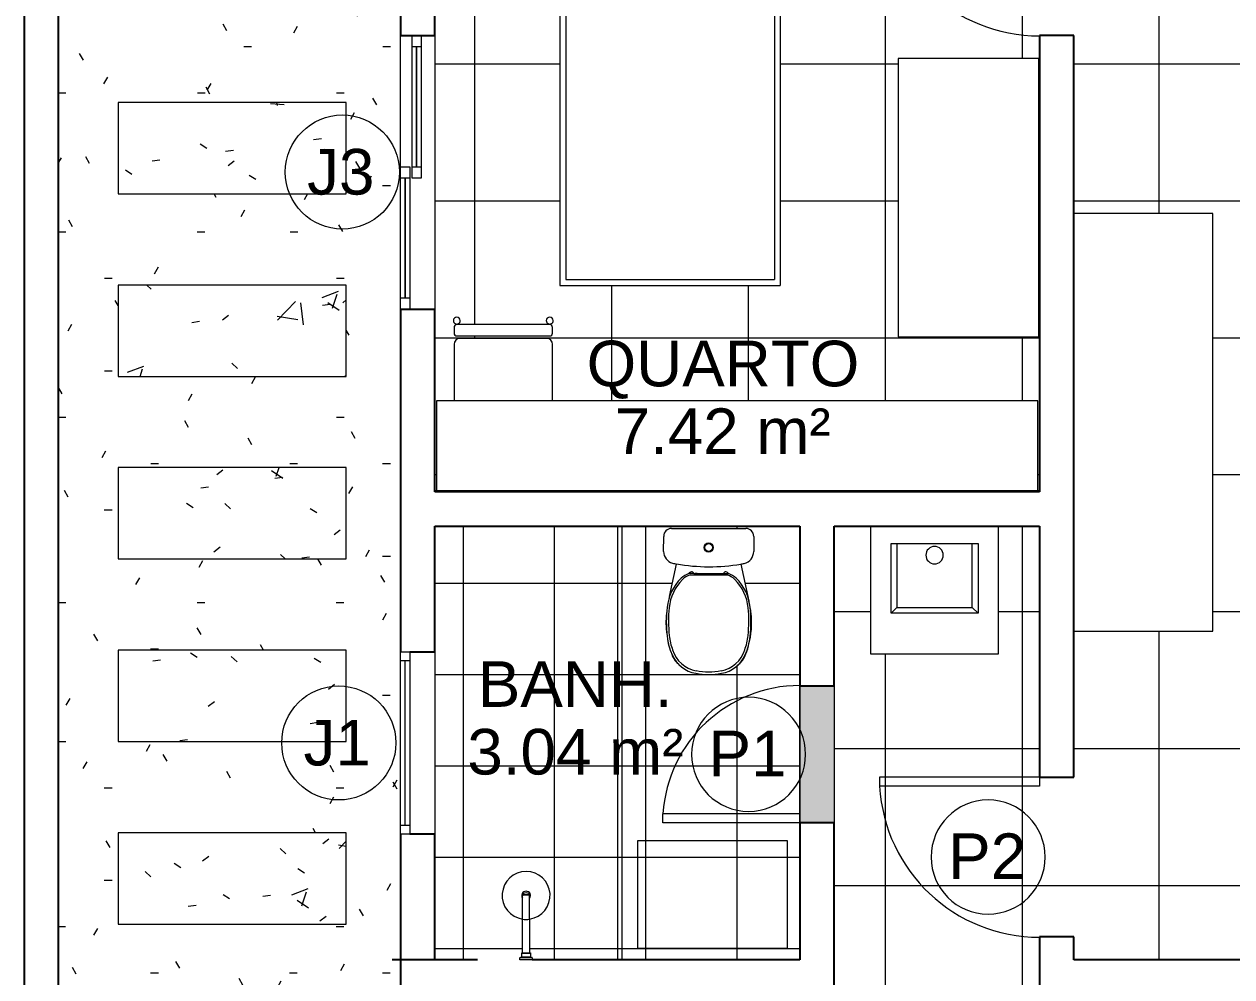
# Model space of a CAD drawing. Header units: metres. Extents: x 37 to 147, y -14 to 160.
# Drawn here: x 38.46 to 43.76, y -4.28 to -0.1 of the extents above; entities that cross this region are included whole.
import ezdxf

# ---------------------------------------------------------------- set-up
doc = ezdxf.new("R2010")
doc.units = ezdxf.units.M
doc.header["$MEASUREMENT"] = 0
for name, color, linetype, lineweight in [('A-AREA-IDEN', 32, 'Continuous', 9), ('A-DETL', 94, 'Continuous', 9), ('A-DETL-GENF', 92, 'Continuous', 9), ('A-DETL-THIN', 151, 'Continuous', 9), ('A-DOOR', 31, 'Continuous', 9), ('A-DOOR-IDEN', 31, 'Continuous', 9), ('A-FLOR', 192, 'Continuous', 9), ('A-FLOR-PATT', 8, 'Continuous', 9), ('A-GLAZ', 151, 'Continuous', 9), ('A-GLAZ-IDEN', 152, 'Continuous', 9), ('A-WALL', 18, 'Continuous', 9), ('I-FURN', 30, 'Continuous', 9), ('P-SANR-FIXT', 6, 'Continuous', 9)]:
    doc.layers.add(name, color=color, linetype=linetype, lineweight=lineweight)
doc.styles.add('Arial', font='arial.ttf', dxfattribs={"height": 0.2})
pattern_1 = [(50, (0, 0), (0.728831, -0.063291), [0.076, -0.838]), (355, (0, 0), (-0.140933, 0.764191), [0.061, -0.671]), (100.451, (0.061, -0.005), (0.587733, 0.700228), [0.065, -0.712]), (46.184, (0, 0.203), (1.084173, -0.168552), [0.114, -1.257]), (96.636, (0.09, 0.189), (0.950027, 0.989415), [0.097, -1.069]), (351.184, (0, 0.203), (0.949968, 0.990104), [0.091, -1.006]), (21, (0.102, 0.152), (0.606766, -0.4087), [0.076, -0.838]), (326, (0.102, 0.152), (0.247225, 0.736702), [0.061, -0.671]), (71.451, (0.152, 0.118), (0.85352, 0.327495), [0.065, -0.712]), (37.5, (0, 0), (0.0124776, 0.3385577), [0.034, -0.629, 0.034, -0.647, -0.673]), (37.5, (0, 0), (0.0124776, 0.3385577), [-1.343, 0.034, -0.64]), (7.5, (0, 0), (0.2670375, 0.40028), [0.034, -0.355, 0.034, -0.614, -0.257]), (7.5, (0, 0), (0.2670375, 0.40028), [-1.035, 0.034, -0.223]), (327.5, (-0.227, 0), (0.5425395, -0.0231283), [0.034, -0.22, 0.034, -0.759, -1.052]), (327.5, (-0.227, 0), (0.5425395, -0.0231283), [-1.046, 0.034, -1.018]), (317.5, (-0.328, 0), (0.5922234, 0.1015895), [0.034, -0.297, 0.034, -0.493, -0.747]), (317.5, (-0.328, 0), (0.5922234, 0.1015895), [-0.856, 0.034, -0.713])]

# ---------------------------------------------------------------- blocks, each defined once
blk = doc.blocks.new('M_Single-Flush - _70x210_Multi Nucleo-397152-00-Térreo')
at = {"layer": 'A-DOOR', "lineweight": 18}
for p, q in [((0.31, 0.075), (0.31, 0.7756)), ((0.35, 0.7756), (0.31, 0.7756)), ((0.35, 0.075), (0.35, 0.7756)), ((0.35, 0.075), (0.31, 0.075))]:
    blk.add_line(p, q, dxfattribs=at)
at = {"layer": 'A-DOOR'}
blk.add_arc((0.35, 0.075), 0.7017, 93.2679, 180, dxfattribs=at)
blk = doc.blocks.new('M_Single-Flush - _60x210_Multi Nucleo-204704-00-Térreo')
at = {"layer": 'A-DOOR', "lineweight": 18}
for p, q in [((0.26, -0.075), (0.26, -0.6754)), ((0.3, -0.075), (0.26, -0.075)), ((0.3, -0.075), (0.3, -0.6754)), ((0.3, -0.6754), (0.26, -0.6754))]:
    blk.add_line(p, q, dxfattribs=at)
at = {"layer": 'A-DOOR'}
blk.add_arc((0.3, -0.075), 0.6017, 180, 266.1882, dxfattribs=at)
blk = doc.blocks.new('Deca Chuveiro_Multi Nucleo - 1998_C_CT_Cromado CR10-211587-00-Térreo')
at = {"layer": 'P-SANR-FIXT'}
for p, q in [((40.6488, -4.0262), (40.6488, -3.9212)), ((40.6798, -4.0262), (40.6798, -3.9212)), ((40.6488, -4.1749), (40.6488, -4.0262)), ((40.6798, -4.0262), (40.6798, -4.1749)), ((40.6453, -4.1924), (40.6453, -4.1749)), ((40.6453, -4.1749), (40.6488, -4.1749)), ((40.6833, -4.1769), (40.6453, -4.1769)), ((40.6488, -4.1749), (40.6798, -4.1749)), ((40.6798, -4.1749), (40.6833, -4.1749)), ((40.6833, -4.1749), (40.6833, -4.1924)), ((40.6373, -4.2044), (40.6373, -4.1964)), ((40.6913, -4.1964), (40.6373, -4.1964)), ((40.6913, -4.2044), (40.6373, -4.2044)), ((40.6393, -4.1944), (40.6433, -4.1944)), ((40.6433, -4.1944), (40.6853, -4.1944)), ((40.6453, -4.1924), (40.6833, -4.1924)), ((40.6853, -4.1944), (40.6893, -4.1944)), ((40.6913, -4.1964), (40.6913, -4.2044))]:
    blk.add_line(p, q, dxfattribs=at)
for centre, radius, start, end in [((40.6643, -3.9224), 0.105, 90, 261.511), ((40.6643, -3.9224), 0.105, 278.4887, 90), ((40.6645, -3.9234), 0.0195, 90.6243, 216.1541), ((40.6575, -3.9212), 0.00863, 127.6306, 180), ((40.664, -3.9342), 0.023, 89.1694, 120.8306), ((40.6641, -3.9234), 0.0195, 323.8459, 89.3757), ((40.6647, -3.9342), 0.023, 59.1694, 90.8306), ((40.6712, -3.9212), 0.00863, 0, 52.3694), ((40.6509, -3.9195), 0.00241, 213.3106, 298.6894), ((40.6508, -3.9193), 0.00173, 147.5723, 302.4277), ((40.6767, -4.1329), 0.2137, 93.3044, 96.6956), ((40.6617, -3.9729), 0.0522, 87.0581, 100.6274), ((40.652, -4.1329), 0.2137, 83.3044, 86.6956), ((40.667, -3.9729), 0.0522, 79.3726, 92.9419), ((40.6778, -3.9195), 0.00241, 241.3106, 326.6894), ((40.6779, -3.9193), 0.00173, 237.5723, 32.4277), ((40.6643, -3.9806), 0.0482, 251.2583, 288.7417), ((40.6393, -4.1964), 0.002, 90, 180), ((40.6433, -4.1924), 0.002, 270, 0), ((40.6853, -4.1924), 0.002, 180, 270), ((40.6893, -4.1964), 0.002, 0, 90)]:
    blk.add_arc(centre, radius, start, end, dxfattribs=at)
blk = doc.blocks.new('Deca Vaso Caixa Acoplada_Multi Nucleo - P_750_Branco Gelo GE17_Acionamento Simples 6lpf-214465-00-Térreo')
at = {"layer": 'P-SANR-FIXT'}
for p, q in [((41.3019, -2.3144), (41.6269, -2.3144)), ((41.2671, -2.4154), (41.2672, -2.3491)), ((41.6617, -2.3491), (41.6617, -2.4155)), ((41.2931, -2.6127), (41.3239, -2.4702)), ((41.6059, -2.4704), (41.6411, -2.633))]:
    blk.add_line(p, q, dxfattribs=at)
for radius in [0.02, 0.018, 0.017]:
    blk.add_circle((41.4643, -2.3979), radius, dxfattribs=at)
for centre, radius, start, end in [((41.3019, -2.3491), 0.0347, 90, 179.9862), ((41.6269, -2.3491), 0.0347, 0.0138, 90), ((41.3208, -2.4154), 0.0537, 179.9862, 253.9106), ((41.608, -2.4155), 0.0537, 283.4092, 0.0138), ((41.4631, -1.649), 0.8329, 259.1268, 260.3797), ((41.4651, -1.6342), 0.8479, 260.3584, 279.5344), ((41.4667, -1.6492), 0.8329, 279.6228, 280.6375), ((41.0158, -2.7683), 0.6398, 9.9019, 12.2113), ((41.6666, -2.7279), 0.3893, 173.7439, 187.6247), ((41.914, -2.7683), 0.6398, 171.3632, 172.5595), ((41.2632, -2.7279), 0.3893, 345.1465, 6.2561), ((41.0158, -2.7683), 0.6398, 7.4405, 9.648), ((41.6666, -2.7279), 0.3893, 190.8043, 193.5091), ((41.2632, -2.7279), 0.3893, 337.7439, 344.6897), ((41.6666, -2.7279), 0.3893, 200.267, 202.2561), ((41.3965, -2.8315), 0.1004, 205.9059, 231.1018), ((41.5333, -2.8315), 0.1004, 305.045, 334.0941)]:
    blk.add_arc(centre, radius, start, end, dxfattribs=at)
blk = doc.blocks.new('Deca_Shared_Assento_P_750 - AP_75_Branco Gelo GE17-212523-00-Térreo')
at = {"layer": 'P-SANR-FIXT'}
for p, q in [((41.3998, -2.5113), (41.3777, -2.5118)), ((41.3827, -2.5183), (41.546, -2.5183)), ((41.3998, -2.5113), (41.5289, -2.5113)), ((41.4138, -2.512), (41.4038, -2.512)), ((41.4038, -2.512), (41.4038, -2.5183)), ((41.4138, -2.512), (41.4138, -2.5183)), ((41.5148, -2.512), (41.5248, -2.512)), ((41.5148, -2.512), (41.5148, -2.5183)), ((41.5248, -2.512), (41.5248, -2.5183)), ((41.5289, -2.5113), (41.551, -2.5118))]:
    blk.add_line(p, q, dxfattribs=at)
for centre, radius, start, end in [((41.4928, -2.6829), 0.2118, 134.8438, 173.835), ((41.4923, -2.6809), 0.202, 134.8437, 174.4892), ((41.4046, -2.5943), 0.0868, 108.1126, 134.8437), ((41.4041, -2.5923), 0.077, 106.1627, 134.8437), ((41.3888, -2.5173), 0.0125, 28.7034, 153.3974), ((41.5398, -2.5173), 0.0125, 26.6026, 151.2966), ((41.5245, -2.5923), 0.077, 45.1563, 73.8373), ((41.524, -2.5943), 0.0868, 45.1563, 71.8874), ((41.4364, -2.6809), 0.202, 5.5108, 45.1563), ((41.4359, -2.6829), 0.2118, 6.165, 45.1562), ((41.8631, -2.7226), 0.5843, 173.8664, 186.3426), ((41.8623, -2.7207), 0.5741, 174.0902, 186.3429), ((41.0664, -2.7207), 0.5741, 353.6571, 5.9098), ((41.0655, -2.7226), 0.5843, 353.6574, 6.1336), ((41.5579, -2.7565), 0.2772, 186.3426, 203.5976), ((41.5574, -2.7545), 0.2674, 186.3429, 200.2265), ((41.3713, -2.7545), 0.2674, 339.7735, 353.6571), ((41.3708, -2.7565), 0.2772, 336.4024, 353.6574), ((41.4317, -2.8087), 0.1309, 197.0243, 260.1854), ((41.497, -2.8087), 0.1309, 279.8146, 342.9757), ((41.432, -2.8115), 0.1398, 203.5976, 260.1333), ((41.4966, -2.8115), 0.1398, 279.8667, 336.4024), ((41.4678, -2.6046), 0.3498, 260.1646, 269.4268), ((41.4673, -2.6026), 0.34, 260.1854, 269.4944), ((41.4613, -2.6026), 0.34, 270.5056, 279.8146), ((41.4608, -2.6046), 0.3498, 270.5732, 279.8354)]:
    blk.add_arc(centre, radius, start, end, dxfattribs=at)
blk = doc.blocks.new('Janela Maxim-ar - Painel 1 - _80x60_MultiNucleo-575731-00-Térreo')
at = {"layer": 'A-GLAZ', "lineweight": 18}
for p, q in [((-0.4, 0.075), (-0.36, 0.075)), ((-0.4, 0.035), (-0.4, 0.075)), ((-0.36, 0.075), (-0.36, 0.035)), ((-0.36, 0.055), (0.36, 0.055)), ((0.36, 0.075), (0.4, 0.075)), ((0.36, 0.035), (0.36, 0.075)), ((0.4, 0.075), (0.4, 0.035)), ((-0.36, 0.035), (-0.4, 0.035)), ((0.4, 0.035), (0.36, 0.035))]:
    blk.add_line(p, q, dxfattribs=at)
at = {"layer": 'A-GLAZ'}
for p, q in [((-0.36, 0.075), (0.36, 0.075)), ((0.36, 0.035), (-0.36, 0.035))]:
    blk.add_line(p, q, dxfattribs=at)
blk = doc.blocks.new('Janela de correr - 2 Painéis - _120x100_MultiNucleo-524294-00-Térreo')
at = {"layer": 'A-GLAZ', "lineweight": 18}
for p, q in [((-0.6, 0.075), (-0.55, 0.075)), ((-0.55, 0.075), (-0.55, 0.035)), ((-0.025, 0.055), (-0.55, 0.055)), ((-0.55, 0.055), (-0.025, 0.055)), ((-0.025, 0.075), (0.025, 0.075)), ((-0.025, 0.035), (-0.025, 0.075)), ((0.025, 0.075), (0.025, 0.035)), ((-0.55, 0.035), (-0.6, 0.035)), ((0.025, 0.035), (-0.025, 0.035)), ((-0.025, 0.025), (0.025, 0.025)), ((-0.025, -0.015), (-0.025, 0.025)), ((0.025, 0.025), (0.025, -0.015)), ((0.025, 0.005), (0.55, 0.005)), ((0.55, 0.005), (0.025, 0.005)), ((0.55, 0.025), (0.6, 0.025)), ((0.55, -0.015), (0.55, 0.025)), ((0.025, -0.015), (-0.025, -0.015)), ((0.6, -0.015), (0.55, -0.015))]:
    blk.add_line(p, q, dxfattribs=at)
at = {"layer": 'A-GLAZ'}
for p, q in [((-0.55, 0.075), (-0.025, 0.075)), ((-0.025, 0.035), (-0.55, 0.035)), ((0.025, 0.025), (0.55, 0.025)), ((0.55, -0.015), (0.025, -0.015))]:
    blk.add_line(p, q, dxfattribs=at)
blk = doc.blocks.new('M_Lavatório - Retangular - 560 mmx560 mm - Privado-444335-00-Térreo')
at = {"layer": 'P-SANR-FIXT'}
for p, q in [((42.1743, -2.3044), (42.1743, -2.8644)), ((42.7343, -2.8644), (42.7343, -2.3044)), ((42.2638, -2.6856), (42.2638, -2.3806)), ((42.2638, -2.3806), (42.6448, -2.3806)), ((42.2892, -2.3806), (42.2892, -2.6602)), ((42.6194, -2.6602), (42.6194, -2.3806)), ((42.6448, -2.3806), (42.6448, -2.6856)), ((42.2638, -2.6856), (42.2892, -2.6602)), ((42.6448, -2.6856), (42.2638, -2.6856)), ((42.2892, -2.6602), (42.6194, -2.6602)), ((42.6194, -2.6602), (42.6448, -2.6856)), ((42.1743, -2.8644), (42.7343, -2.8644))]:
    blk.add_line(p, q, dxfattribs=at)
for start, end in [(0, 180), (180, 360)]:
    blk.add_arc((42.4543, -2.4314), 0.0381, start, end, dxfattribs=at)
blk = doc.blocks.new('Cama-Caixa - 0965 x 1880 mm - Solteiro-542352-00-Térreo')
at = {"layer": 'I-FURN'}
for p, q in [((-0.1433, 0.7056), (-0.1433, -1.1744)), ((-0.1433, 0.7056), (0.8217, 0.7056)), ((0.8217, 0.7056), (0.8217, -1.1744)), ((-0.1179, 0.6802), (-0.1179, -1.149)), ((-0.1179, 0.6802), (0.7963, 0.6802)), ((0.7963, 0.6802), (0.7963, -1.149)), ((-0.0671, 0.604), (-0.0671, 0.2482)), ((-0.0671, 0.604), (0.2757, 0.604)), ((0.2757, 0.604), (0.2757, 0.2482)), ((0.4027, 0.604), (0.4027, 0.2482)), ((0.4027, 0.604), (0.7455, 0.604)), ((0.7455, 0.604), (0.7455, 0.2482)), ((0.7963, 0.2482), (-0.1179, 0.0198)), ((-0.0671, 0.2482), (0.2757, 0.2482)), ((0.4027, 0.2482), (0.7455, 0.2482)), ((-0.1179, -1.149), (0.7963, -1.149)), ((-0.1433, -1.1744), (0.8217, -1.1744))]:
    blk.add_line(p, q, dxfattribs=at)
blk = doc.blocks.new('Centro de entretenimento - 1830 x 1830 x 0610mm-543758-00-Térreo')
at = {"layer": 'I-FURN'}
for p, q in [((-0.915, -0.1014), (-0.915, -0.7114)), ((0.915, -0.7114), (0.915, -0.1014)), ((-0.915, -0.7114), (0.915, -0.7114))]:
    blk.add_line(p, q, dxfattribs=at)
blk = doc.blocks.new('Cômoda - 1220 x 1830 x 0610mm-557071-00-Térreo')
at = {"layer": 'I-FURN'}
for p, q in [((0.3408, -0.0582), (-0.8792, -0.0582)), ((-0.8792, -0.0582), (-0.8792, -0.6745)), ((0.3408, -0.6745), (0.3408, -0.0582)), ((-0.8792, -0.6745), (0.3408, -0.6745))]:
    blk.add_line(p, q, dxfattribs=at)
blk = doc.blocks.new('Cadeira-Breuer - Cadeira-Breuer-V5-00-Térreo')
at = {"layer": 'I-FURN'}
for p, q in [((-0.2159, 0.12), (-0.2159, -0.127)), ((0.2159, -0.127), (0.2159, 0.12)), ((-0.1905, -0.1524), (0.1905, -0.1524)), ((-0.2159, -0.1762), (-0.2159, -0.2008)), ((0.2032, -0.1635), (-0.2032, -0.1635)), ((0.2159, -0.2008), (0.2159, -0.1762)), ((-0.2032, -0.2135), (0.2032, -0.2135))]:
    blk.add_line(p, q, dxfattribs=at)
for centre, radius, start, end in [((-0.1905, -0.127), 0.0254, 180, 270), ((0.1905, -0.127), 0.0254, 270, 360), ((-0.2032, -0.1762), 0.0127, 90, 180), ((-0.2032, -0.2008), 0.0127, 180, 270), ((0.2032, -0.1762), 0.0127, 360, 90), ((0.2032, -0.2008), 0.0127, 270, 0), ((-0.2035, -0.2306), 0.0151, 360, 180), ((-0.2035, -0.2306), 0.0151, 180, 360), ((0.2037, -0.2306), 0.0151, 360, 180), ((0.2037, -0.2306), 0.0151, 180, 360)]:
    blk.add_arc(centre, radius, start, end, dxfattribs=at)
blk = doc.blocks.new('Tag-Porta - Tag-Porta-193026-00-Térreo')
at = {"layer": 'A-DOOR-IDEN'}
for start, end in [(90, 270), (270, 90)]:
    blk.add_arc((-0.003, 0), 0.0025, start, end, dxfattribs=at)
blk = doc.blocks.new('Tag-Janela - Tag-Janela-182069-00-Térreo')
at = {"layer": 'A-GLAZ-IDEN'}
blk.add_circle((0.000013, 0.000019), 0.0025, dxfattribs=at)

msp = doc.modelspace()

# ---------------------------------------------------------------- hatches: boundary and pattern name
at = {"layer": 'A-DETL-GENF'}
h = msp.add_hatch(dxfattribs=at)
h.set_pattern_fill('FP_7', style=0, pattern_type=2)
h.set_pattern_definition(pattern_1)
h.paths.add_polyline_path([(39.8763, -0.848), (39.8763, -0.448), (38.8763, -0.448), (38.8763, -0.848), (39.423, -0.848)], flags=0)
h = msp.add_hatch(dxfattribs=at)
h.set_pattern_fill('FP_7', style=0, pattern_type=2)
h.set_pattern_definition(pattern_1)
h.paths.add_polyline_path([(39.8763, -1.648), (39.8763, -1.248), (38.8763, -1.248), (38.8763, -1.648), (39.423, -1.648)], flags=0)
h = msp.add_hatch(dxfattribs=at)
h.set_pattern_fill('FP_7', style=0, pattern_type=2)
h.set_pattern_definition(pattern_1)
h.paths.add_polyline_path([(39.8763, -2.448), (39.8763, -2.048), (38.8763, -2.048), (38.8763, -2.448), (39.423, -2.448)], flags=0)
h = msp.add_hatch(dxfattribs=at)
h.set_pattern_fill('FP_7', style=0, pattern_type=2)
h.set_pattern_definition(pattern_1)
h.paths.add_polyline_path([(39.8763, -3.248), (39.8763, -2.848), (38.8763, -2.848), (38.8763, -3.248), (39.423, -3.248)], flags=0)
h = msp.add_hatch(dxfattribs=at)
h.set_pattern_fill('FP_7', style=0, pattern_type=2)
h.set_pattern_definition(pattern_1)
h.paths.add_polyline_path([(39.8763, -4.048), (39.8763, -3.648), (38.8763, -3.648), (38.8763, -4.048), (39.423, -4.048)], flags=0)
at = {"layer": 'A-FLOR-PATT'}
h = msp.add_hatch(dxfattribs=at)
h.set_pattern_fill('FP_2', color=256, style=0, pattern_type=2)
h.set_pattern_definition([(0, (0, 0), (0.813, 0.203), [0.034, -0.576, 0.034, -0.576, -3.251]), (0, (0, 0), (0.813, 0.203), [-1.219, 0.034, -1.186, 0.034, -0.576, -1.422]), (0, (0, 0), (0.813, 0.203), [-3.048, 0.034, -0.373, 0.034, -0.982]), (120, (0.305, 0.102), (-0.5823032, 0.60257865), [0.034, -0.576, 0.034, -0.576, -3.251]), (120, (0.305, 0.102), (-0.5823032, 0.60257865), [-1.219, 0.034, -1.186, 0.034, -0.576, -1.422]), (120, (0.305, 0.102), (-0.5823032, 0.60257865), [-3.048, 0.034, -0.373, 0.034, -0.982]), (240, (0.406, 0.508), (-0.2306968, -0.80557865), [0.034, -0.576, 0.034, -0.576, -3.251]), (240, (0.406, 0.508), (-0.2306968, -0.80557865), [-1.219, 0.034, -1.186, 0.034, -0.576, -1.422]), (240, (0.406, 0.508), (-0.2306968, -0.80557865), [-3.048, 0.034, -0.373, 0.034, -0.982])])
h.paths.add_polyline_path([(38.7143, -7.4544), (39.6143, -7.4544), (39.6143, -7.3044), (40.1143, -7.3044), (40.1143, 6.4456), (42.1093, 6.4456), (42.1093, 6.9556), (42.9193, 6.9556), (42.9193, 6.4456), (43.0643, 6.4456), (43.0643, 3.2956), (46.6143, 3.2956), (46.6143, 7.2456), (38.6143, 7.2456), (38.6143, -7.3044), (38.7143, -7.3044)], flags=0)
h.paths.add_polyline_path([(39.0517, -6.448), (38.8763, -6.448), (38.8763, -6.048), (39.8763, -6.048), (39.8763, -6.448), (39.6143, -6.448)], flags=0)
h.paths.add_polyline_path([(39.6143, -5.648), (38.8763, -5.648), (38.8763, -5.248), (39.8763, -5.248), (39.8763, -5.648)], flags=0)
h.paths.add_polyline_path([(39.1835, -4.848), (38.8763, -4.848), (38.8763, -4.448), (39.8763, -4.448), (39.8763, -4.848), (39.423, -4.848)], flags=0)
h.paths.add_polyline_path([(38.8763, -4.048), (38.8763, -3.648), (39.8763, -3.648), (39.8763, -4.048), (39.2495, -4.048)], flags=0)
h.paths.add_polyline_path([(38.8763, -3.248), (38.8763, -2.848), (39.8763, -2.848), (39.8763, -3.248), (39.3154, -3.248)], flags=0)
h.paths.add_polyline_path([(38.8763, -2.448), (38.8763, -2.048), (39.8763, -2.048), (39.8763, -2.448), (39.3813, -2.448)], flags=0)
h.paths.add_polyline_path([(39.423, -1.648), (38.8763, -1.648), (38.8763, -1.248), (39.8763, -1.248), (39.8763, -1.648), (39.4473, -1.648)], flags=0)
h.paths.add_polyline_path([(39.8763, -0.848), (38.8763, -0.848), (38.8763, -0.448), (39.8763, -0.448), (39.8763, -0.7794)], flags=0)
h.paths.add_polyline_path([(39.8763, -0.048), (38.8763, -0.048), (38.8763, 0.352), (39.8763, 0.352)], flags=0)
h.paths.add_polyline_path([(39.423, 0.752), (38.8763, 0.752), (38.8763, 1.152), (39.8763, 1.152), (39.8763, 0.752), (39.6451, 0.752)], flags=0)
h.paths.add_polyline_path([(39.8763, 1.552), (38.8763, 1.552), (38.8763, 1.952), (39.8763, 1.952), (39.8763, 1.8556)], flags=0)
h.paths.add_polyline_path([(39.423, 2.352), (38.8763, 2.352), (38.8763, 2.752), (39.8763, 2.752), (39.8763, 2.352), (39.777, 2.352)], flags=0)
h.paths.add_polyline_path([(39.8429, 3.152), (38.8763, 3.152), (38.8763, 3.552), (39.8763, 3.552), (39.8763, 3.152)], flags=0)
h.paths.add_polyline_path([(39.8763, 3.952), (38.8763, 3.952), (38.8763, 4.352), (39.8763, 4.352), (39.8763, 4.1845)], flags=0)
h.paths.add_polyline_path([(39.423, 4.752), (38.8763, 4.752), (38.8763, 5.152), (39.8763, 5.152), (39.8763, 4.752)], flags=0)
h.paths.add_polyline_path([(38.8763, 5.552), (38.8763, 5.952), (39.8763, 5.952), (39.8763, 5.552), (39.423, 5.552)], flags=0)
h.paths.add_polyline_path([(39.8763, 6.352), (38.8763, 6.352), (38.8763, 6.752), (39.8763, 6.752), (39.8763, 6.4456)], flags=0)
h.paths.add_polyline_path([(42.5231, 6.4852), (42.5267, 6.488), (42.5259, 6.488)], flags=0)
h.paths.add_polyline_path([(42.5143, 6.4828), (42.5189, 6.4834), (42.5166, 6.4834)], flags=0)
h.paths.add_polyline_path([(42.5312, 6.4958), (42.5318, 6.5003), (42.5312, 6.5003)], flags=0)
h.paths.add_polyline_path([(42.5312, 6.5049), (42.5295, 6.5091), (42.5295, 6.5079)], flags=0)
h.paths.add_polyline_path([(42.5231, 6.5155), (42.5189, 6.5172), (42.5189, 6.5166)], flags=0)
h = msp.add_hatch(dxfattribs=at)
h.set_pattern_fill('FP_6', color=256, style=0, pattern_type=2)
h.set_pattern_definition([(0, (0, 0), (0.406, 0.102), [0.034, -0.271, 0.034, -0.271, -1.626]), (0, (0, 0), (0.406, 0.102), [-0.61, 0.034, -0.576, 0.034, -0.271, -0.711]), (0, (0, 0), (0.406, 0.102), [-1.524, 0.034, -0.17, 0.034, -0.474]), (120, (0.152, 0.051), (-0.2913346, 0.30060631), [0.034, -0.271, 0.034, -0.271, -1.626]), (120, (0.152, 0.051), (-0.2913346, 0.30060631), [-0.61, 0.034, -0.576, 0.034, -0.271, -0.711]), (120, (0.152, 0.051), (-0.2913346, 0.30060631), [-1.524, 0.034, -0.17, 0.034, -0.474]), (240, (0.203, 0.254), (-0.1146654, -0.40260631), [0.034, -0.271, 0.034, -0.271, -1.626]), (240, (0.203, 0.254), (-0.1146654, -0.40260631), [-0.61, 0.034, -0.576, 0.034, -0.271, -0.711]), (240, (0.203, 0.254), (-0.1146654, -0.40260631), [-1.524, 0.034, -0.17, 0.034, -0.474])])
h.paths.add_polyline_path([(45.7143, -5.9544), (45.7143, -5.8044), (44.8143, -5.8044), (44.8143, -5.9544)], flags=0)
h.paths.add_polyline_path([(41.8643, -3.6044), (42.0143, -3.6044), (42.0143, -3.0044), (41.8643, -3.0044), (41.8643, -3.0452)], flags=0)
h.paths.add_polyline_path([(42.9143, 0.8956), (43.0643, 0.8956), (43.0643, 1.4956), (42.9143, 1.4956), (42.9143, 1.4733)], flags=0)
h.paths.add_polyline_path([(42.9143, 2.3456), (43.0643, 2.3456), (43.0643, 3.1456), (42.9143, 3.1456), (42.9143, 2.3771)], flags=0)
h.paths.add_polyline_path([(40.2643, 2.4456), (40.2643, 3.1456), (40.1143, 3.1456), (40.1143, 2.4456)], flags=0)
h.paths.add_polyline_path([(41.3393, 6.2956), (41.9393, 6.296), (41.9393, 6.4456), (41.3393, 6.4456)], flags=0)
h.paths.add_polyline_path([(40.3643, 6.2956), (40.9643, 6.2956), (40.9643, 6.4456), (40.3643, 6.4456)], flags=0)
h = msp.add_hatch(dxfattribs=at)
h.set_pattern_fill('FP_1', color=256, style=0, pattern_type=2)
h.set_pattern_definition([(180, (41.589, 1.045), (-5e-17, -0.4), []), (270, (41.589, 1.045), (0.4, 2e-17), [])])
h.paths.add_polyline_path([(40.6913, -4.2044), (40.6853, -4.1944), (40.6903, -4.1953), (40.6913, -4.1964)], flags=0)
h.paths.add_polyline_path([(40.2643, -4.2044), (40.6373, -4.2044), (40.6453, -4.1924), (40.6453, -4.1749), (40.6488, -4.1749), (40.6488, -4.0262), (40.6237, -4.0192), (40.601, -4.0062), (40.5823, -3.988), (40.5687, -3.9657), (40.5609, -3.9407), (40.5596, -3.9146), (40.5648, -3.889), (40.5761, -3.8655), (40.5929, -3.8455), (40.6141, -3.8302), (40.6384, -3.8206), (40.6643, -3.8174), (40.6903, -3.8206), (40.7146, -3.8302), (40.7358, -3.8455), (40.7526, -3.8655), (40.7639, -3.889), (40.769, -3.9146), (40.7677, -3.9407), (40.76, -3.9657), (40.7464, -3.988), (40.7276, -4.0062), (40.705, -4.0192), (40.6798, -4.0262), (40.6798, -4.1749), (40.6833, -4.1749), (40.6843, -4.1944), (40.6913, -4.2044), (41.864, -4.2044), (41.864, -2.3051), (40.2643, -2.3051), (40.2643, -3.949)], flags=0)
h.paths.add_polyline_path([(40.6373, -4.2044), (40.6384, -4.1953), (40.6393, -4.1944), (40.6433, -4.1944), (40.6384, -4.2026)], flags=0)
h.paths.add_polyline_path([(41.4643, -2.9543), (41.4259, -2.9516), (41.4081, -2.9492), (41.3752, -2.9392), (41.3427, -2.9184), (41.3166, -2.8923), (41.3063, -2.8754), (41.2869, -2.8139), (41.2779, -2.75), (41.2796, -2.6855), (41.2816, -2.6723), (41.2836, -2.6541), (41.3239, -2.4702), (41.3019, -2.4652), (41.2933, -2.4615), (41.2822, -2.4526), (41.2741, -2.4419), (41.2689, -2.4291), (41.2671, -2.4154), (41.2672, -2.3491), (41.2683, -2.3401), (41.2718, -2.3318), (41.2773, -2.3246), (41.2887, -2.3173), (41.2929, -2.3156), (41.3019, -2.3144), (41.6269, -2.3144), (41.6359, -2.3156), (41.6465, -2.3207), (41.6515, -2.3246), (41.657, -2.3318), (41.6605, -2.3401), (41.6617, -2.3491), (41.6617, -2.4155), (41.6604, -2.4274), (41.6565, -2.4387), (41.6465, -2.4525), (41.6411, -2.4577), (41.6269, -2.4654), (41.6204, -2.4678), (41.6059, -2.4704), (41.6465, -2.6611), (41.6502, -2.6855), (41.6519, -2.75), (41.6429, -2.8139), (41.6235, -2.8754), (41.6145, -2.8905), (41.6029, -2.9038), (41.5871, -2.9173), (41.583, -2.9214), (41.5535, -2.9392), (41.5206, -2.9492), (41.4845, -2.9533)], flags=0)
h.paths.add_polyline_path([(40.6713, 0.7956), (40.6653, 0.8056), (40.6703, 0.8047), (40.6713, 0.8036)], flags=0)
h.paths.add_polyline_path([(42.914, 0.7956), (42.914, 2.1949), (42.6743, 2.1949), (42.6743, 1.6356), (42.1143, 1.6356), (42.1143, 2.1949), (40.2643, 2.1949), (40.2654, 0.7956), (40.6173, 0.7956), (40.6253, 0.8076), (40.6253, 0.8251), (40.6288, 0.8251), (40.6288, 0.9738), (40.6037, 0.9808), (40.581, 0.9938), (40.5623, 1.012), (40.5487, 1.0343), (40.5409, 1.0593), (40.5396, 1.0854), (40.5448, 1.111), (40.5561, 1.1345), (40.5729, 1.1545), (40.5941, 1.1698), (40.6184, 1.1794), (40.6443, 1.1826), (40.6703, 1.1794), (40.6946, 1.1698), (40.7158, 1.1545), (40.7326, 1.1345), (40.7439, 1.111), (40.749, 1.0854), (40.7477, 1.0593), (40.74, 1.0343), (40.7264, 1.012), (40.7076, 0.9938), (40.685, 0.9808), (40.6598, 0.9738), (40.6599, 0.8251), (40.6633, 0.8251), (40.6643, 0.8056), (40.6713, 0.7956), (42.7214, 0.7956)], flags=0)
h.paths.add_polyline_path([(40.6173, 0.7956), (40.6184, 0.8047), (40.6193, 0.8056), (40.6233, 0.8056), (40.6184, 0.7974)], flags=0)
h.paths.add_polyline_path([(41.5443, 1.5457), (41.5059, 1.5484), (41.4845, 1.5519), (41.4552, 1.5608), (41.4227, 1.5816), (41.3966, 1.6077), (41.3863, 1.6246), (41.3669, 1.6861), (41.3579, 1.75), (41.3596, 1.8145), (41.3616, 1.8277), (41.3636, 1.8459), (41.4039, 2.0298), (41.3819, 2.0348), (41.3733, 2.0385), (41.3622, 2.0474), (41.3541, 2.0581), (41.3489, 2.0709), (41.3471, 2.0846), (41.3472, 2.1509), (41.3483, 2.1599), (41.3518, 2.1682), (41.3573, 2.1754), (41.3687, 2.1827), (41.3729, 2.1844), (41.3819, 2.1856), (41.7069, 2.1856), (41.7159, 2.1844), (41.7265, 2.1793), (41.7315, 2.1754), (41.737, 2.1682), (41.7405, 2.1599), (41.7417, 2.1509), (41.7417, 2.0845), (41.7404, 2.0726), (41.7365, 2.0613), (41.7265, 2.0475), (41.7211, 2.0423), (41.7069, 2.0346), (41.7004, 2.0322), (41.6859, 2.0296), (41.7265, 1.8389), (41.7302, 1.8145), (41.7319, 1.75), (41.7229, 1.6861), (41.7035, 1.6246), (41.6945, 1.6095), (41.6829, 1.5962), (41.6671, 1.5827), (41.663, 1.5786), (41.6335, 1.5608), (41.6006, 1.5508), (41.5726, 1.5471)], flags=0)
h.paths.add_polyline_path([(41.4845, 2.3456), (42.914, 2.3456), (42.914, 4.8449), (40.2643, 4.8449), (40.2643, 4.7002), (40.2897, 4.7002), (40.2897, 4.7256), (40.6643, 4.7256), (40.6643, 3.9656), (40.2897, 3.9656), (40.2897, 3.991), (40.2643, 3.991), (40.2643, 3.8956), (40.9243, 3.8956), (40.9243, 3.2956), (40.2643, 3.2956), (40.2648, 2.3456), (41.0722, 2.3456)], flags=0)
h.paths.add_polyline_path([(42.9043, 4.2256), (42.2943, 4.2256), (42.2943, 4.8356), (42.9043, 4.8356)], flags=0)
h.paths.add_polyline_path([(41.1393, 4.3049), (41.1393, 4.8399), (42.1393, 4.8399), (42.1393, 4.3049), (41.8968, 4.3049)], flags=0)
h.paths.add_polyline_path([(40.8094, 4.9956), (41.0893, 4.9956), (41.0893, 6.2949), (40.2643, 6.2949), (40.2655, 4.9956), (40.8048, 4.9956)], flags=0)
h.paths.add_polyline_path([(41.2393, 4.9956), (41.3642, 4.9958), (41.3605, 5.0006), (41.3605, 5.3383), (41.3621, 5.3517), (41.3667, 5.3643), (41.3742, 5.3755), (41.3841, 5.3847), (41.3959, 5.3913), (41.4088, 5.395), (41.5237, 5.4089), (41.6393, 5.4136), (41.755, 5.4089), (41.8698, 5.395), (41.8828, 5.3913), (41.8946, 5.3847), (41.9045, 5.3755), (41.912, 5.3643), (41.9166, 5.3517), (41.9182, 5.3383), (41.9182, 5.0006), (41.9144, 4.9956), (42.1193, 4.9956), (42.1193, 5.6306), (42.7543, 5.6306), (42.7543, 4.9956), (42.914, 4.9956), (42.914, 6.2949), (41.2393, 6.2949), (41.2393, 5.0006)], flags=0)
h.paths.add_polyline_path([(40.8048, 5.0056), (40.5017, 5.0056), (40.4927, 5.0068), (40.4844, 5.0103), (40.4772, 5.0158), (40.4717, 5.023), (40.4682, 5.0313), (40.467, 5.0403), (40.467, 5.1067), (40.4683, 5.1186), (40.4722, 5.1299), (40.4822, 5.1438), (40.4875, 5.1489), (40.5017, 5.1567), (40.5082, 5.159), (40.5227, 5.1616), (40.4822, 5.3523), (40.4785, 5.3767), (40.4768, 5.4412), (40.4857, 5.5051), (40.5051, 5.5666), (40.5142, 5.5817), (40.5257, 5.595), (40.5416, 5.6085), (40.5457, 5.6127), (40.5752, 5.6304), (40.6081, 5.6404), (40.6361, 5.6441), (40.6643, 5.6455), (40.7028, 5.6428), (40.7206, 5.6404), (40.7535, 5.6304), (40.786, 5.6096), (40.812, 5.5835), (40.8224, 5.5666), (40.8418, 5.5051), (40.8508, 5.4412), (40.8491, 5.3767), (40.8471, 5.3635), (40.8451, 5.3453), (40.8048, 5.1614), (40.8268, 5.1564), (40.8354, 5.1527), (40.8465, 5.1438), (40.8545, 5.1331), (40.8597, 5.1203), (40.8615, 5.1066), (40.8615, 5.0403), (40.8603, 5.0313), (40.8569, 5.023), (40.8513, 5.0158), (40.8441, 5.0103), (40.8358, 5.0068), (40.8268, 5.0056)], flags=0)
h = msp.add_hatch(dxfattribs=at)
h.set_pattern_fill('FP_5', color=256, style=0, pattern_type=2)
h.set_pattern_definition([(270, (43.439, -2.079), (0.6, 4e-17), []), (0, (43.439, -2.079), (0, 0.6), [])])
h.paths.add_polyline_path([(44.5643, -7.3044), (44.5643, -6.1544), (43.9643, -6.1544), (43.9643, -4.3544), (43.0643, -4.3544), (43.0643, -5.3544), (42.9543, -5.3544), (42.9543, -6.3294), (42.9143, -6.3294), (42.9143, -4.1044), (43.0643, -4.1044), (43.0643, -4.2044), (44.7143, -4.2044), (44.7143, -5.8044), (46.6143, -5.8044), (46.6143, -0.5244), (46.018, -0.5244), (46.018, 1.0006), (46.6143, 1.0006), (46.6143, 1.6246), (46.2602, 1.6246), (46.2594, 1.431), (46.2568, 1.4249), (46.2528, 1.4196), (46.2475, 1.4156), (46.2414, 1.4131), (46.2348, 1.4122), (45.8473, 1.4131), (45.8411, 1.4156), (45.8359, 1.4196), (45.8318, 1.4249), (45.8293, 1.431), (45.8284, 1.4376), (45.8284, 1.6246), (45.2602, 1.6246), (45.2594, 1.422), (45.2568, 1.4159), (45.2528, 1.4106), (45.2475, 1.4066), (45.2414, 1.4041), (45.2348, 1.4032), (44.8473, 1.4041), (44.8411, 1.4066), (44.8359, 1.4106), (44.8318, 1.4159), (44.8293, 1.422), (44.8284, 1.4286), (44.8284, 1.6246), (44.4873, 1.6246), (44.4873, 1.7997), (44.3008, 1.8006), (44.2946, 1.8031), (44.2894, 1.8071), (44.2853, 1.8124), (44.2828, 1.8185), (44.2819, 1.8251), (44.2828, 2.2127), (44.2853, 2.2188), (44.2894, 2.2241), (44.2946, 2.2281), (44.3008, 2.2306), (44.3073, 2.2315), (44.4873, 2.2315), (44.4873, 2.3866), (44.8284, 2.3866), (44.8293, 2.6092), (44.8318, 2.6153), (44.8359, 2.6206), (44.8411, 2.6246), (44.8473, 2.6271), (44.8538, 2.628), (45.2414, 2.6271), (45.2475, 2.6246), (45.2528, 2.6206), (45.2568, 2.6153), (45.2594, 2.6092), (45.2602, 2.6026), (45.2602, 2.3866), (45.8284, 2.3866), (45.8293, 2.6092), (45.8318, 2.6153), (45.8359, 2.6206), (45.8411, 2.6246), (45.8473, 2.6271), (45.8538, 2.628), (46.2414, 2.6271), (46.2475, 2.6246), (46.2528, 2.6206), (46.2568, 2.6153), (46.2594, 2.6092), (46.2602, 2.6026), (46.2602, 2.3866), (46.6143, 2.3866), (46.6143, 3.1456), (43.0643, 3.1456), (43.0643, 0.5456), (42.9143, 0.5456), (42.9143, 0.6456), (40.2643, 0.6456), (40.2643, -2.1487), (40.2718, -2.1487), (40.2718, -1.7544), (40.3484, -1.7544), (40.3493, -1.5008), (40.3518, -1.4947), (40.3559, -1.4894), (40.3611, -1.4854), (40.3673, -1.4829), (40.3738, -1.482), (40.7614, -1.4829), (40.7675, -1.4854), (40.7728, -1.4894), (40.7768, -1.4947), (40.7794, -1.5008), (40.7802, -1.5074), (40.7802, -1.7544), (42.9075, -1.7544), (42.9075, -2.1487), (42.9143, -2.1487), (42.9143, -0.1544), (43.0643, -0.1544), (43.0643, -0.9344), (43.6743, -0.9344), (43.6743, -2.7644), (43.0643, -2.7644), (43.0643, -3.4044), (42.9143, -3.4044), (42.9143, -2.3044), (42.7343, -2.3044), (42.7343, -2.8644), (42.1743, -2.8644), (42.1743, -2.3044), (42.0143, -2.3044), (42.0143, -4.3544), (40.2643, -4.3544), (40.2643, -7.3044), (40.9122, -7.3044), (40.9122, -5.4244), (42.2582, -5.4244), (42.2582, -7.3044), (42.9143, -7.3044), (42.9143, -7.2544), (42.9593, -7.2544), (42.9593, -6.2794), (42.9993, -6.2794), (42.9993, -7.2544), (43.0643, -7.2544), (43.0643, -6.6944), (44.558, -6.6944), (44.558, -7.2944), (43.0643, -7.2944), (43.0643, -7.3044), (44.558, -7.3044)], flags=0)
h.paths.add_polyline_path([(46.3284, -3.0577), (46.1704, -3.0552), (46.013, -3.0414), (45.8569, -3.0164), (45.7794, -3.0164), (45.7794, -2.9402), (45.7352, -2.9402), (45.7352, -0.9586), (45.7794, -0.9586), (45.7794, -0.8824), (45.8678, -0.8824), (46.0213, -0.8597), (46.176, -0.8479), (46.3452, -0.8479), (46.4859, -0.857), (46.4859, -0.8824), (46.579, -0.8824), (46.579, -0.9586), (46.5455, -0.9586), (46.5455, -2.9402), (46.5734, -2.9402), (46.5734, -3.0164), (46.4862, -3.0164), (46.4862, -3.0489), (46.3731, -3.0552)], flags=0)
h.paths.add_polyline_path([(42.9075, -1.4744), (42.2943, -1.4744), (42.2943, -0.2544), (42.9107, -0.2544), (42.9107, -1.4744)], flags=0)
h.paths.add_polyline_path([(40.7548, -1.4709), (40.3611, -1.4709), (40.3548, -1.4692), (40.3501, -1.4646), (40.3484, -1.4582), (40.3484, -1.4336), (40.3501, -1.4273), (40.3548, -1.4226), (40.3611, -1.4209), (40.7675, -1.4209), (40.7739, -1.4226), (40.7765, -1.4246), (40.7798, -1.4303), (40.7802, -1.4336), (40.7802, -1.4582), (40.7785, -1.4646), (40.7739, -1.4692), (40.7675, -1.4709)], flags=0)
h.paths.add_polyline_path([(40.7678, -1.4189), (40.7603, -1.4169), (40.7572, -1.4145), (40.7533, -1.4077), (40.7533, -1.3999), (40.7548, -1.3962), (40.7603, -1.3908), (40.7678, -1.3887), (40.7717, -1.3893), (40.7802, -1.3955), (40.7809, -1.3963), (40.7829, -1.4038), (40.7802, -1.412), (40.7754, -1.4169), (40.7688, -1.4188)], flags=0)
h.paths.add_polyline_path([(40.3606, -1.4184), (40.3567, -1.4184), (40.3531, -1.4169), (40.3475, -1.4114), (40.3455, -1.4038), (40.3484, -1.3954), (40.3531, -1.3908), (40.3606, -1.3887), (40.3645, -1.3893), (40.3713, -1.3932), (40.3738, -1.3969), (40.3757, -1.4038), (40.3738, -1.41), (40.3713, -1.4145), (40.3645, -1.4184), (40.3611, -1.4184)], flags=0)
h.paths.add_polyline_path([(41.7522, -1.2494), (40.8126, -1.2494), (40.8126, 0.6306), (41.7776, 0.6306), (41.7776, -1.2494)], flags=0)
h.paths.add_polyline_path([(44.3393, -0.8044), (44.3393, -0.0294), (45.3793, -0.0294), (45.3793, -0.8044), (45.2566, -0.804), (45.251, -0.8007), (45.2478, -0.7951), (45.2478, -0.7887), (45.251, -0.7837), (45.2536, -0.7811), (45.2549, -0.7794), (44.4621, -0.7798), (44.4651, -0.7811), (44.4697, -0.7856), (44.4713, -0.7919), (44.4697, -0.7981), (44.4651, -0.8027), (44.4588, -0.8044), (44.3706, -0.8044)], flags=0)
h.paths.add_polyline_path([(45.2481, 1.3099), (45.2442, 1.3105), (45.2374, 1.3144), (45.2348, 1.3182), (45.233, 1.325), (45.2348, 1.3312), (45.2374, 1.3357), (45.2442, 1.3396), (45.252, 1.3396), (45.2556, 1.3381), (45.2611, 1.3326), (45.2631, 1.325), (45.2602, 1.3166), (45.2556, 1.312), (45.252, 1.3105)], flags=0)
h.paths.add_polyline_path([(44.8409, 1.3099), (44.837, 1.3105), (44.8284, 1.3167), (44.8278, 1.3175), (44.8258, 1.325), (44.8284, 1.3332), (44.8333, 1.3381), (44.8409, 1.3401), (44.8484, 1.3381), (44.8515, 1.3357), (44.8554, 1.3289), (44.8554, 1.3211), (44.8538, 1.3174), (44.8484, 1.312), (44.8411, 1.31)], flags=0)
h.paths.add_polyline_path([(46.2481, 1.3189), (46.2442, 1.3195), (46.2374, 1.3234), (46.2348, 1.3272), (46.233, 1.334), (46.2348, 1.3402), (46.2374, 1.3447), (46.2442, 1.3486), (46.252, 1.3486), (46.2556, 1.3471), (46.2611, 1.3416), (46.2631, 1.334), (46.2602, 1.3256), (46.2556, 1.321), (46.252, 1.3195)], flags=0)
h.paths.add_polyline_path([(45.8409, 1.3189), (45.837, 1.3195), (45.8284, 1.3257), (45.8278, 1.3265), (45.8258, 1.334), (45.8284, 1.3422), (45.8333, 1.3471), (45.8409, 1.3491), (45.8484, 1.3471), (45.8515, 1.3447), (45.8554, 1.3379), (45.8554, 1.3301), (45.8538, 1.3264), (45.8484, 1.321), (45.8411, 1.319)], flags=0)
h.paths.add_polyline_path([(45.1952, 1.3421), (44.8411, 1.3421), (44.8348, 1.3438), (44.8322, 1.3458), (44.8289, 1.3515), (44.8284, 1.3548), (44.8284, 1.3794), (44.8301, 1.3858), (44.8348, 1.3904), (44.8411, 1.3921), (45.2475, 1.3921), (45.2539, 1.3904), (45.2585, 1.3858), (45.2602, 1.3794), (45.2602, 1.3548), (45.2585, 1.3485), (45.2539, 1.3438), (45.2475, 1.3421), (45.2335, 1.3421)], flags=0)
h.paths.add_polyline_path([(46.2348, 1.3511), (45.8411, 1.3511), (45.8348, 1.3528), (45.8322, 1.3548), (45.8289, 1.3605), (45.8284, 1.3638), (45.8284, 1.3884), (45.8301, 1.3948), (45.8348, 1.3994), (45.8411, 1.4011), (46.2475, 1.4011), (46.2539, 1.3994), (46.2585, 1.3948), (46.2602, 1.3884), (46.2602, 1.3638), (46.2585, 1.3575), (46.2539, 1.3528), (46.2475, 1.3511), (46.2374, 1.3511)], flags=0)
h.paths.add_polyline_path([(44.2038, 1.7968), (44.1953, 1.7997), (44.1907, 1.8043), (44.1887, 1.8119), (44.1892, 1.8158), (44.1931, 1.8225), (44.1969, 1.8251), (44.2038, 1.8269), (44.21, 1.8251), (44.2144, 1.8225), (44.2183, 1.8158), (44.2183, 1.808), (44.2168, 1.8043), (44.2113, 1.7988)], flags=0)
h.paths.add_polyline_path([(44.2336, 1.7997), (44.2272, 1.8014), (44.2226, 1.8061), (44.2209, 1.8124), (44.2209, 2.2188), (44.2226, 2.2252), (44.2246, 2.2278), (44.2303, 2.2311), (44.2336, 2.2315), (44.2582, 2.2315), (44.2645, 2.2298), (44.2692, 2.2252), (44.2709, 2.2188), (44.2709, 1.8124), (44.2692, 1.8061), (44.2645, 1.8014), (44.2582, 1.7997)], flags=0)
h.paths.add_polyline_path([(44.2038, 2.204), (44.1962, 2.206), (44.1907, 2.2115), (44.1887, 2.2191), (44.1892, 2.223), (44.1954, 2.2315), (44.1962, 2.2321), (44.2038, 2.2342), (44.2119, 2.2315), (44.2168, 2.2266), (44.2188, 2.2191), (44.2168, 2.2115), (44.2144, 2.2084), (44.2077, 2.2045)], flags=0)
h.paths.add_polyline_path([(46.2204, 2.6391), (45.8411, 2.6391), (45.8348, 2.6408), (45.8301, 2.6454), (45.8284, 2.6518), (45.8284, 2.6764), (45.8301, 2.6827), (45.8348, 2.6874), (45.8411, 2.6891), (46.2475, 2.6891), (46.2539, 2.6874), (46.2565, 2.6854), (46.2598, 2.6797), (46.2602, 2.6764), (46.2602, 2.6518), (46.2585, 2.6454), (46.2539, 2.6408), (46.2475, 2.6391), (46.2238, 2.6391)], flags=0)
h.paths.add_polyline_path([(44.8411, 2.6391), (44.8348, 2.6408), (44.8301, 2.6454), (44.8284, 2.6518), (44.8284, 2.6764), (44.8301, 2.6827), (44.8348, 2.6874), (44.8411, 2.6891), (45.2475, 2.6891), (45.2539, 2.6874), (45.2565, 2.6854), (45.2598, 2.6797), (45.2602, 2.6764), (45.2602, 2.6518), (45.2585, 2.6454), (45.2539, 2.6408), (45.2475, 2.6391), (44.8538, 2.6391)], flags=0)
h.paths.add_polyline_path([(46.2478, 2.6911), (46.2403, 2.6931), (46.2372, 2.6955), (46.2333, 2.7023), (46.2333, 2.7101), (46.2348, 2.7138), (46.2403, 2.7192), (46.2478, 2.7213), (46.2517, 2.7207), (46.2602, 2.7145), (46.2609, 2.7137), (46.2629, 2.7062), (46.2602, 2.698), (46.2554, 2.6931), (46.2488, 2.6912)], flags=0)
h.paths.add_polyline_path([(45.2478, 2.6911), (45.2403, 2.6931), (45.2372, 2.6955), (45.2333, 2.7023), (45.2333, 2.7101), (45.2348, 2.7138), (45.2403, 2.7192), (45.2478, 2.7213), (45.2517, 2.7207), (45.2602, 2.7145), (45.2609, 2.7137), (45.2629, 2.7062), (45.2602, 2.698), (45.2554, 2.6931), (45.2488, 2.6912)], flags=0)
h.paths.add_polyline_path([(45.8445, 2.6916), (45.8367, 2.6916), (45.8331, 2.6931), (45.8275, 2.6986), (45.8255, 2.7062), (45.8284, 2.7146), (45.8331, 2.7192), (45.8406, 2.7213), (45.8445, 2.7207), (45.8513, 2.7168), (45.8538, 2.7131), (45.8557, 2.7062), (45.8538, 2.7), (45.8513, 2.6955), (45.8481, 2.6931)], flags=0)
h.paths.add_polyline_path([(44.8437, 2.6916), (44.8367, 2.6916), (44.8331, 2.6931), (44.8275, 2.6986), (44.8255, 2.7062), (44.8284, 2.7146), (44.8331, 2.7192), (44.8406, 2.7213), (44.8445, 2.7207), (44.8513, 2.7168), (44.8538, 2.7131), (44.8557, 2.7062), (44.8538, 2.7), (44.8513, 2.6955), (44.8445, 2.6916)], flags=0)

# ---------------------------------------------------------------- linework, layer by layer
at = {"layer": 'A-DETL'}
for p, q in [((41.0643, -2.3044), (41.0643, -4.2044)), ((41.0843, -2.3044), (41.0843, -4.2044)), ((41.1537, -3.6821), (41.8079, -3.6821)), ((41.1537, -4.1551), (41.1537, -3.6821)), ((41.8079, -3.6821), (41.8079, -4.1551)), ((41.8079, -4.1551), (41.1537, -4.1551))]:
    msp.add_line(p, q, dxfattribs=at)
at = {"layer": 'A-DETL-THIN'}
for p, q in [((39.8763, -0.448), (38.8763, -0.448)), ((38.8763, -0.448), (38.8763, -0.848)), ((39.8763, -0.848), (39.8763, -0.448)), ((38.8763, -0.848), (39.8763, -0.848)), ((39.8763, -1.248), (38.8763, -1.248)), ((38.8763, -1.248), (38.8763, -1.648)), ((39.8763, -1.648), (39.8763, -1.248)), ((38.8763, -1.648), (39.8763, -1.648)), ((42.9075, -1.7544), (40.2718, -1.7544)), ((40.2718, -1.7544), (40.2718, -2.1487)), ((42.9075, -2.1487), (42.9075, -1.7544)), ((39.8763, -2.048), (38.8763, -2.048)), ((38.8763, -2.048), (38.8763, -2.448)), ((39.8763, -2.448), (39.8763, -2.048)), ((40.2718, -2.1487), (42.9075, -2.1487)), ((38.8763, -2.448), (39.8763, -2.448)), ((39.8763, -2.848), (38.8763, -2.848)), ((38.8763, -2.848), (38.8763, -3.248)), ((39.8763, -3.248), (39.8763, -2.848)), ((38.8763, -3.248), (39.8763, -3.248)), ((39.8763, -3.648), (38.8763, -3.648)), ((38.8763, -3.648), (38.8763, -4.048)), ((39.8763, -4.048), (39.8763, -3.648)), ((38.8763, -4.048), (39.8763, -4.048))]:
    msp.add_line(p, q, dxfattribs=at)
at = {"layer": 'A-FLOR'}
for p, q in [((40.2643, -2.1487), (40.2718, -2.1487)), ((42.9075, -2.1487), (42.9143, -2.1487)), ((41.864, -2.3051), (40.2641, -2.3051)), ((41.864, -4.2044), (41.864, -2.3051)), ((41.8643, -3.0044), (41.8643, -3.6044)), ((42.0143, -3.0044), (42.0143, -3.6044))]:
    msp.add_line(p, q, dxfattribs=at)
at = {"layer": 'A-WALL', "lineweight": 25}
for p, q in [((38.4643, 10.8956), (38.4643, -11.9044)), ((38.6143, -7.3044), (38.6143, 10.7456)), ((40.1143, 1.0956), (40.1143, -0.1544)), ((40.2643, -0.1544), (40.2643, 0.6456)), ((40.1143, -0.1544), (40.2643, -0.1544)), ((42.9143, -0.1544), (42.9143, -2.1544)), ((43.0643, -0.1544), (42.9143, -0.1544)), ((43.0643, -3.4044), (43.0643, -0.1544)), ((40.2643, -1.3544), (40.1143, -1.3544)), ((40.1143, -1.3544), (40.1143, -2.8544)), ((40.2643, -2.1544), (40.2643, -1.3544)), ((42.9143, -2.1544), (40.2643, -2.1544)), ((40.2643, -2.8544), (40.2643, -2.3044)), ((40.2643, -2.3044), (41.8643, -2.3044)), ((41.8643, -2.3044), (41.8643, -3.0044)), ((42.0143, -2.3044), (42.9143, -2.3044)), ((42.0143, -3.0044), (42.0143, -2.3044)), ((42.9143, -2.3044), (42.9143, -3.4044)), ((40.1543, -2.8544), (40.2643, -2.8544)), ((41.8643, -3.0044), (42.0143, -3.0044)), ((42.9143, -3.4044), (43.0643, -3.4044)), ((41.8643, -3.6044), (41.8643, -4.2044)), ((42.0143, -3.6044), (41.8643, -3.6044)), ((42.0143, -4.3544), (42.0143, -3.6044)), ((40.1143, -3.6544), (40.1143, -5.2294)), ((40.2643, -3.6544), (40.1543, -3.6544)), ((40.2643, -4.2044), (40.2643, -3.6544)), ((42.9143, -4.1044), (42.9143, -5.3044)), ((43.0643, -4.1044), (42.9143, -4.1044)), ((43.0643, -4.2044), (43.0643, -4.1044)), ((40.4508, -4.2044), (40.0778, -4.2044)), ((41.8643, -4.2044), (40.6913, -4.2044)), ((44.7143, -4.2044), (43.0643, -4.2044))]:
    msp.add_line(p, q, dxfattribs=at)
at = {"layer": 'A-WALL'}
for p, q in [((40.1143, -0.7294), (40.1143, -0.1544)), ((40.2643, -0.1544), (40.2643, -1.3544)), ((40.2643, -2.8544), (40.2643, -3.6544))]:
    msp.add_line(p, q, dxfattribs=at)

# ---------------------------------------------------------------- block references
at = {"layer": 'A-DOOR'}
for name, p, rotation in [('M_Single-Flush - _70x210_Multi Nucleo-397152-00-Térreo', (42.9893, 0.1956), 90), ('M_Single-Flush - _60x210_Multi Nucleo-204704-00-Térreo', (41.9393, -3.3044), 270), ('M_Single-Flush - _70x210_Multi Nucleo-397152-00-Térreo', (42.9893, -3.7544), 90)]:
    msp.add_blockref(name, p, dxfattribs=dict(at, rotation=rotation))
at = {"layer": 'A-DOOR-IDEN', "xscale": 99.99999999999993, "yscale": 99.99999999999993, "zscale": 99.99999999999993}
for p in [(41.9393, -3.3044), (42.9893, -3.7544)]:
    msp.add_blockref('Tag-Porta - Tag-Porta-193026-00-Térreo', p, dxfattribs=at)
at = {"layer": 'A-GLAZ', "rotation": 89.99999999999993}
for name, p in [('Janela de correr - 2 Painéis - _120x100_MultiNucleo-524294-00-Térreo', (40.1893, -0.7544)), ('Janela Maxim-ar - Painel 1 - _80x60_MultiNucleo-575731-00-Térreo', (40.1893, -3.2544))]:
    msp.add_blockref(name, p, dxfattribs=at)
at = {"layer": 'A-GLAZ-IDEN', "xscale": 99.99999999999993, "yscale": 99.99999999999993, "zscale": 99.99999999999993}
for p in [(39.8576, -0.7544), (39.842, -3.2563)]:
    msp.add_blockref('Tag-Janela - Tag-Janela-182069-00-Térreo', p, dxfattribs=at)
at = {"layer": 'I-FURN'}
msp.add_blockref('Cama-Caixa - 0965 x 1880 mm - Solteiro-542352-00-Térreo', (40.9559, -0.075), dxfattribs=at)
for name, p, rotation in [('Cômoda - 1220 x 1830 x 0610mm-557071-00-Térreo', (42.2362, -0.5952), 89.99999999999991), ('Centro de entretenimento - 1830 x 1830 x 0610mm-543758-00-Térreo', (42.9629, -1.8494), 89.99999999999991), ('Cadeira-Breuer - Cadeira-Breuer-V5-00-Térreo', (40.5643, -1.6344), 180)]:
    msp.add_blockref(name, p, dxfattribs=dict(at, rotation=rotation))
at = {"layer": 'P-SANR-FIXT'}
for name in ['Deca Vaso Caixa Acoplada_Multi Nucleo - P_750_Branco Gelo GE17_Acionamento Simples 6lpf-214465-00-Térreo', 'M_Lavatório - Retangular - 560 mmx560 mm - Privado-444335-00-Térreo', 'Deca_Shared_Assento_P_750 - AP_75_Branco Gelo GE17-212523-00-Térreo', 'Deca Chuveiro_Multi Nucleo - 1998_C_CT_Cromado CR10-211587-00-Térreo']:
    msp.add_blockref(name, (0, 0), dxfattribs=at)

# ---------------------------------------------------------------- texts
at = {"layer": 'A-AREA-IDEN', "char_height": 0.2, "attachment_point": 1, "style": 'Arial'}
for s, insert, width in [('QUARTO', (40.9296, -1.4916), 1.467088), ('7.42 m²', (41.0521, -1.7882), 1.170464), ('BANH.', (40.4527, -2.8962), 1.058227), ('3.04 m²', (40.4067, -3.1928), 1.170464)]:
    msp.add_mtext(s, dxfattribs=dict(at, insert=insert, width=width))
at = {"layer": 'A-DOOR-IDEN', "char_height": 0.2, "width": 0.424894, "attachment_point": 1, "style": 'Arial'}
for s, insert in [('P1', (41.464, -3.2008)), ('P2', (42.514, -3.6508))]:
    msp.add_mtext(s, dxfattribs=dict(at, insert=insert))
at = {"layer": 'A-GLAZ-IDEN', "char_height": 0.2, "width": 0.368776, "attachment_point": 1, "style": 'Arial'}
for s, insert in [('J3', (39.7045, -0.6513)), ('J1', (39.689, -3.1532))]:
    msp.add_mtext(s, dxfattribs=dict(at, insert=insert))

doc.saveas('drawing.dxf')
